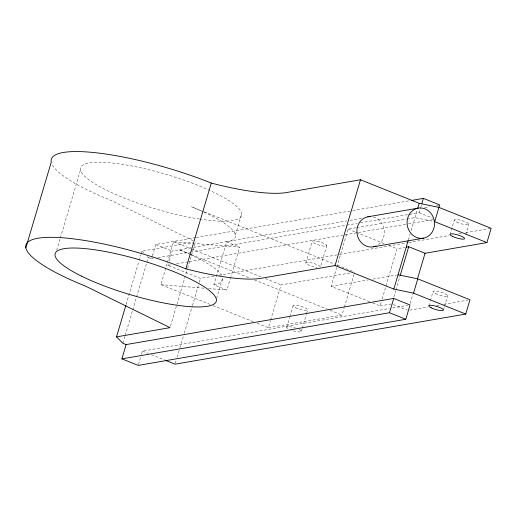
<?xml version="1.0" encoding="UTF-8"?>
<svg xmlns="http://www.w3.org/2000/svg" width="517" height="517" viewBox="0 0 517 517"><rect width="100%" height="100%" fill="white"/><g stroke="black" fill="none" stroke-linecap="round" stroke-linejoin="round"><path stroke-width="0.39" stroke-dasharray="2.58 1.94" d="M56.683 250.325L60.114 238.731M60.347 237.962L80.484 169.964M126.129 304.429L138.944 261.163M139.17 260.387L140.773 254.984M141.005 254.209L141.916 251.12L192.272 242.434M122.872 343.269L124.933 336.315M125.159 335.539L132.488 310.814M132.714 310.045L136.378 297.682M136.604 296.907L148.276 257.498L147.216 256.438M148.276 257.498L151.539 258.81L152.211 256.548M152.431 255.799L155.779 244.515L195.478 237.665M210.135 304.416L160.858 284.68L167.211 263.237M167.437 262.468L173.563 241.794L239.642 247.165L231.021 276.265M138.44 364.653L141.335 354.869M141.561 354.119L142.446 351.108L389.391 308.533M213.98 276.091L200.48 278.417L167.857 265.344L168.303 263.838M169.195 260.833L172.09 251.049L192.731 247.488M170.487 326.111L187.425 268.937M187.652 268.161L195.432 241.891M175.308 363.412L176.219 360.317M177.137 357.228L179.651 348.729M179.884 347.954L183.315 336.367M184.233 333.278L192.24 306.232M192.473 305.457L198.425 285.371M199.336 282.282L200.48 278.417M230.795 277.034L226.937 290.05L213.889 284.822L226.595 241.937A84.019 18.043 16.5 0 0 191.581 206.806L203.549 211.608M216.552 298.464L222.678 277.791A84.019 18.043 16.5 0 1 213.889 284.822M235.377 234.905L241.73 213.469M257.169 323.261L268.368 327.752L270.404 320.857M270.637 320.094L281.067 284.867L350.752 272.853M286.728 327.319L289.675 317.367M289.901 316.598L293.081 305.877M305.78 262.998L312.132 241.555M301.379 331.274L302.057 328.974M302.283 328.211L306.368 314.426M306.594 313.657L307.725 309.832M326.783 245.504L320.43 266.946A7.632 1.641 16.5 0 0 311.473 262.849A7.632 1.641 16.5 0 0 306.348 263.735A7.632 1.641 16.5 0 0 317.083 267.522M369.7 301.76L331.138 286.315L336.632 267.767M336.858 266.998L348.077 229.134L355.948 227.777M268.368 327.752L342.008 315.053L344.122 307.906M372.667 302.949L380.079 305.922L381.223 302.057M382.141 298.968L397.017 248.742L404.817 247.397M408.333 240.011L410.168 233.826M411.08 230.737L417.426 209.327M393.844 296.952L395.679 290.767M395.906 289.998L400.022 276.084M409.6 214.309L419.132 212.668L420.689 207.401M420.916 206.651L421.361 205.146M410.162 303.485L412.909 294.212M428.813 305.974L430.15 301.463M430.37 300.707L433.046 291.678M449.984 234.505L454.217 220.21M443.457 309.929L444.349 306.917M444.575 306.167L447.69 295.634M465.746 234.692L468.861 224.158M344.348 307.143L354.035 274.449M196.273 237.529L351.903 210.697M352.697 210.561L409.865 200.706M193.526 247.352L346.778 220.927M349.951 220.384L361.861 218.329M424.593 207.511L429.356 206.69M436.503 205.462L438.881 205.049M151.539 258.81L153.129 258.532M157.892 257.712L189.655 252.238M190.45 252.102L346.08 225.263M346.875 225.128L357.195 223.35M360.375 222.801L408.805 214.452M356.73 227.642L406.317 219.092M407.105 218.956L414.97 217.599L434.713 221.677M167.857 265.344L171.825 264.659M176.588 263.838L188.498 261.783M189.293 261.647L407.654 223.997M408.449 223.861L434.648 219.344M218.749 275.264L338.667 254.59M339.462 254.454L407.764 242.68M408.553 242.538L449.06 235.558M458.592 233.91L461.765 233.367M465.739 232.682L490.355 228.436M331.138 286.315L368.13 279.936M372.854 279.122L396.461 275.05M380.079 305.922L391.007 304.041M392.571 307.983L407.654 305.385M409.684 310.168L427.934 307.02M436.658 305.515L439.831 304.965M443.799 304.287L467.601 300.183M160.858 284.68L203.853 288.176M208.629 288.564L226.937 290.05M419.132 212.668L432.477 218.019M348.077 229.134L384.409 243.694M388.862 245.478L397.017 248.742M204.299 211.905L334.505 264.077M337.504 265.273L354.714 272.168M393.269 304.5L407.357 310.142M226.595 241.937L239.642 247.165M173.563 241.794L190.734 248.671M191.477 248.974L262.403 277.39M265.389 278.585L281.067 284.867M190.851 254.487L178.876 249.692A84.019 18.043 16.5 0 1 189.384 254.144M191.6 254.791L249.22 277.875M254.454 279.975L327.041 309.056M330.04 310.258L342.008 315.053M155.779 244.515L172.09 251.049M213.12 305.618L253.433 321.768M142.446 351.108L148.379 353.486M151.345 354.675L164.697 360.026M193.268 240.825L110.935 200.363A114.483 24.583 16.5 0 1 51.597 163.282M287.891 328.489L287.071 327.856A7.632 1.641 16.5 0 1 291.801 327.041L293.688 327.487A7.632 1.641 16.5 0 1 295.595 328.062M141.916 251.12L144.036 253.246M199.627 219.059A84.019 18.043 16.5 0 1 80.406 168.581A84.019 18.043 16.5 0 1 202.78 187.361A84.019 18.043 16.5 0 1 200.402 219.176M190.101 254.467A84.019 18.043 16.5 0 1 221.664 275.335M298.975 329.413A7.632 1.641 16.5 0 1 300.086 331.966A7.632 1.641 16.5 0 1 290.709 329.872M373.461 217.05A15.264 13.675 80.2 0 1 384.105 229.587A15.264 13.675 80.2 0 1 378.089 244.871M319.092 241.723L317.205 241.271A7.632 1.641 16.5 0 0 312.475 242.092L313.296 242.725A7.632 1.641 16.5 0 0 325.981 246.144A7.632 1.641 16.5 0 0 319.092 241.723M456.621 222.064A7.632 1.641 16.5 0 0 468.706 224.559A7.632 1.641 16.5 0 0 459.29 219.932A7.632 1.641 16.5 0 0 456.621 222.064M295.485 307.738A7.632 1.641 16.5 0 0 307.57 310.232A7.632 1.641 16.5 0 0 298.154 305.599A7.632 1.641 16.5 0 0 295.485 307.738M435.45 293.54A7.632 1.641 16.5 0 0 447.535 296.034A7.632 1.641 16.5 0 0 438.119 291.401A7.632 1.641 16.5 0 0 435.45 293.54"/><path stroke-width="0.78" d="M25.85 247.843L51.254 162.079A114.483 24.583 16.5 0 1 211.279 183.063A97.409 20.919 16.5 0 0 285.222 192.751L360.478 179.78L419.209 203.31L438.946 207.382L491.15 228.301L486.917 242.596L425.039 253.265L408.721 246.725L406.381 247.132M126.135 344.574L121.902 358.869L138.213 365.403L405.806 319.267L410.039 304.972L393.728 298.438L126.135 344.574L122.872 343.269L116.512 336.884L125.896 305.204M116.512 336.884L170.028 327.655L85.531 286.134A114.483 24.583 16.5 0 1 37.825 238.266A114.483 24.583 16.5 0 1 185.874 268.834L211.279 183.063M185.874 268.834A97.409 20.919 16.5 0 0 259.812 278.521L335.074 265.544L360.478 179.78M398.038 274.779L417.775 278.857L469.979 299.77L465.746 314.065L413.542 293.152L393.799 289.074L408.107 240.78M417.646 208.571L419.209 203.31M400.255 275.315L408.721 246.725M121.902 358.869L389.488 312.727L393.728 298.438M421.807 203.64L423.365 198.373L439.676 204.913L434.713 221.677L486.917 242.596M417.484 278.76L425.039 253.265M413.542 293.152L417.775 278.857M411.454 200.428L423.365 198.373M367.755 216.817L417.93 208.164M373.474 246.803L423.649 238.156M465.746 314.065L175.076 364.181L165.434 360.317M335.074 265.544L393.799 289.074M389.488 312.727L405.806 319.267M376.202 245.93A15.264 13.675 80.2 0 1 357.195 234.427A15.264 13.675 80.2 0 1 370.611 216.604M81.544 276.162A84.019 18.043 16.5 0 0 214.62 303.641A84.019 18.043 16.5 0 0 110.948 252.639A84.019 18.043 16.5 0 0 81.544 276.162M452.388 236.359A7.632 1.641 16.5 0 0 464.473 238.854A7.632 1.641 16.5 0 0 455.057 234.22A7.632 1.641 16.5 0 0 452.388 236.359M431.217 307.835A7.632 1.641 16.5 0 0 443.302 310.329A7.632 1.641 16.5 0 0 433.886 305.696A7.632 1.641 16.5 0 0 431.217 307.835M409.277 214.413A15.264 13.675 80.2 0 0 420.075 238.318A15.264 13.675 80.2 0 0 433.013 216.752A15.264 13.675 80.2 0 0 409.277 214.413"/></g></svg>
